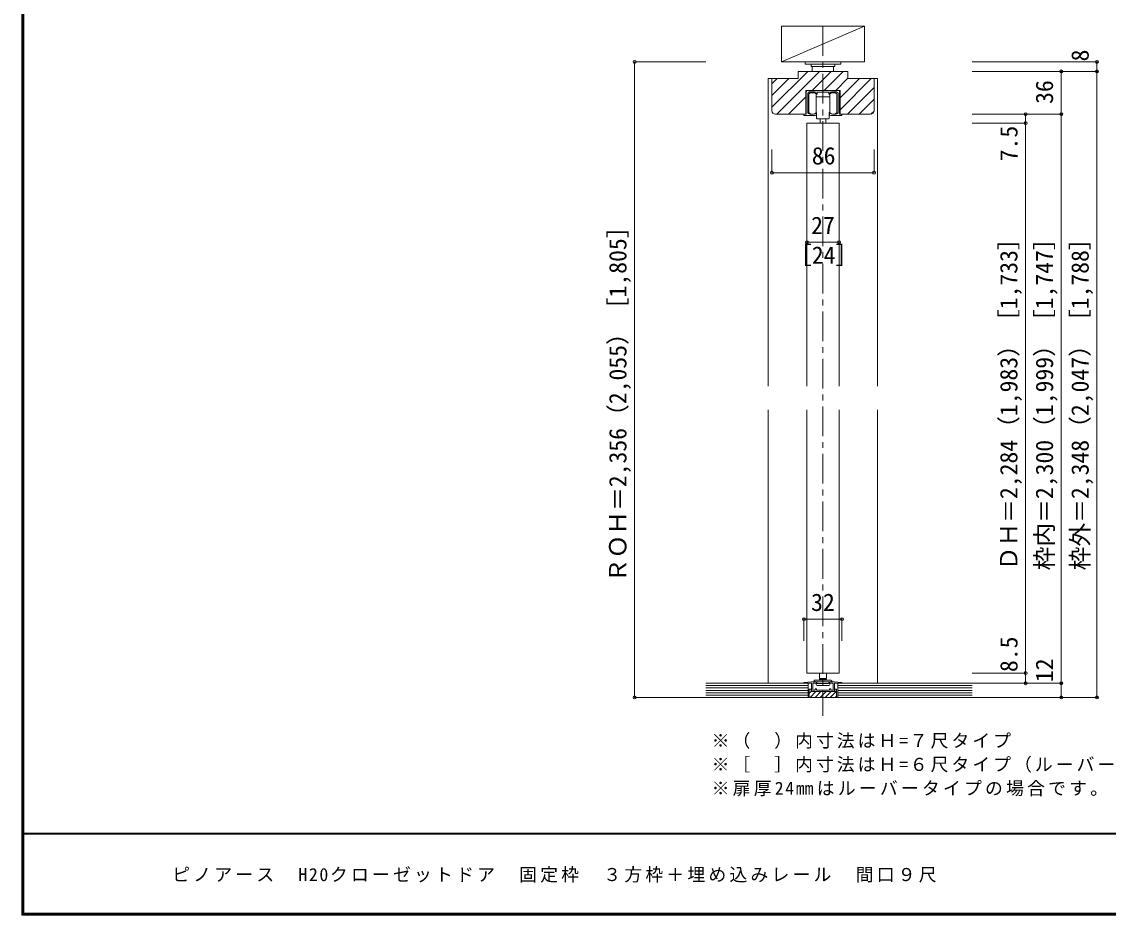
# Model space of a CAD drawing. Units: millimetres at full size, sheet at 1:5. Extents: x -973 to 977, y -718 to 696.
# Drawn here: x -973 to -59, y -701 to 51 of the extents above; entities that cross this region are included whole.
import ezdxf
from ezdxf.enums import TextEntityAlignment as Align

# ---------------------------------------------------------------- set-up
doc = ezdxf.new("R2010")
doc.units = ezdxf.units.MM
doc.header["$LTSCALE"] = 5
doc.header["$PDMODE"] = 32
doc.header["$PDSIZE"] = 2.5
doc.linetypes.add('CHAIN1', pattern=[8, 5, -1, 1, -1])
doc.linetypes.add('DASHED1', pattern=[1.8, 1.2, -0.6])
for name, color, linetype, lineweight in [('0-0_補助線', 7, 'Continuous', 9), ('0-1_通り芯', 4, 'CHAIN1', 9), ('0-3_仕上げ', 7, 'Continuous', 9), ('0-4_枠', 3, 'Continuous', 9), ('0-6_扉', 6, 'Continuous', 9), ('0-7_金物', 7, 'Continuous', 9), ('0-A_文字', 7, 'Continuous', 9), ('0-B_寸法', 7, 'Continuous', 9), ('0-C_ハッチ', 4, 'DASHED1', 9), ('F-1_枠', 6, 'Continuous', 9)]:
    doc.layers.add(name, color=color, linetype=linetype, lineweight=lineweight)
doc.layers.add('F-A_文字', color=7, linetype='Continuous')
doc.styles.add('ＭＳ ゴシック', font='')
doc.styles.get('ＭＳ ゴシック').set_extended_font_data('MS Gothic')

# ---------------------------------------------------------------- blocks, each defined once
blk = doc.blocks.new('04')
at = {"layer": '0-0_補助線', "lineweight": 18}
for p, q in [((-13.926, 10.332), (-13.926, -8.668)), ((-12.926, 11.332), (-11.926, 11.332)), ((-11.926, 11.332), (-11.926, 11.232)), ((-11.726, 9.832), (-7.026, 9.832)), ((-5.426, 11.332), (5.574, 11.332)), ((-4.876, 9.832), (-0.426, 9.832)), ((-4.876, 8.432), (-4.876, 9.832)), ((-0.426, 9.832), (0.074, 10.332)), ((8.024, 9.832), (7.174, 9.832)), ((8.024, 9.832), (11.874, 9.832)), ((14.074, 10.332), (14.074, -8.668)), ((-12.726, 8.832), (-12.726, -6.766)), ((-5.076, 8.232), (-5.193, 8.232)), ((-5.105, 8.232), (-5.076, 8.232)), ((5.341, 8.232), (5.224, 8.232)), ((12.874, 8.832), (12.874, -6.766)), ((-15.926, -9.368), (-15.926, -8.968)), ((-13.926, -8.668), (-15.626, -8.668)), ((-10.926, -8.566), (-8.726, -8.566)), ((-5.526, -8.183), (-5.526, -8.868)), ((5.674, -8.183), (5.674, -8.868)), ((8.874, -8.566), (11.074, -8.566)), ((14.074, -8.668), (15.774, -8.668)), ((16.074, -8.968), (16.074, -9.368)), ((-6.526, -9.868), (-15.426, -9.868)), ((-2.418, -12.566), (-2.418, -12.716)), ((-2.418, -12.716), (-2.418, -16.168)), ((2.582, -12.566), (2.582, -12.716)), ((2.582, -12.716), (2.582, -16.168)), ((15.574, -9.868), (6.674, -9.868))]:
    blk.add_line(p, q, dxfattribs=at)
at = {"layer": '0-0_補助線'}
for p, q in [((-11.718, 8.434), (-11.718, 4.184)), ((-11.718, 5.234), (-11.718, -0.366)), ((-11.718, 3.234), (-11.718, 4.184)), ((-11.718, -2.366), (-11.718, 3.234)), ((-5.726, 5.951), (-5.226, 5.951)), ((-5.718, 6.434), (-5.718, 8.434)), ((-5.718, 6.434), (-5.718, 4.184)), ((-5.718, 4.184), (-5.718, 3.234)), ((-5.718, 3.234), (-5.718, -2.366)), ((-4.726, 5.951), (-5.226, 5.951)), ((-4.726, 5.951), (-5.226, 5.951)), ((0.074, 5.951), (-4.726, 5.951)), ((0.074, 5.951), (-4.726, 5.951)), ((0.074, 5.951), (4.874, 5.951)), ((0.074, 5.951), (4.874, 5.951)), ((4.874, 5.951), (5.374, 5.951)), ((4.874, 5.951), (5.374, 5.951)), ((5.874, 5.951), (5.374, 5.951)), ((5.882, 8.434), (5.882, 6.434)), ((5.882, 4.184), (5.882, 6.434)), ((5.882, 3.234), (5.882, 4.184)), ((5.882, -2.366), (5.882, 3.234)), ((11.882, 4.184), (11.882, 8.434)), ((11.882, 4.184), (11.882, 3.234)), ((11.882, 3.234), (11.882, -2.366)), ((-11.718, -3.316), (-11.718, -2.366)), ((-11.718, -3.316), (-11.718, -7.566)), ((-5.226, -7.249), (-5.726, -7.249)), ((-5.718, -2.366), (-5.718, -3.316)), ((-5.718, -5.566), (-5.718, -3.316)), ((-5.718, -7.566), (-5.718, -5.566)), ((-5.226, -8.549), (-5.226, -7.249)), ((-5.226, -7.249), (-5.226, -8.549)), ((-5.226, -12.049), (-5.226, -8.549)), ((5.374, -7.249), (5.874, -7.249)), ((5.374, -8.549), (5.374, -7.249)), ((5.374, -7.249), (5.374, -8.549)), ((5.374, -12.049), (5.374, -8.549)), ((5.882, -3.316), (5.882, -2.366)), ((5.882, -3.316), (5.882, -5.566)), ((5.882, -5.566), (5.882, -7.566)), ((11.882, -2.366), (11.882, -3.316)), ((11.882, -7.566), (11.882, -3.316)), ((-4.726, -12.549), (-2.926, -12.549)), ((-2.926, -12.549), (0.074, -12.549)), ((-2.426, -12.549), (0.074, -12.549)), ((2.574, -12.549), (0.074, -12.549)), ((3.074, -12.549), (0.074, -12.549)), ((4.874, -12.549), (3.074, -12.549))]:
    blk.add_line(p, q, dxfattribs=at)
at = {"layer": '0-0_補助線', "lineweight": 18}
for points in [[(-11.626, 10.932), (-5.426, 10.932), (-5.426, 11.332)], [(0.074, 10.332), (0.574, 9.832), (5.024, 9.832), (5.024, 8.432)], [(5.574, 11.332), (5.574, 10.932), (11.774, 10.932)], [(12.074, 11.232), (12.074, 11.332), (13.074, 11.332)]]:
    blk.add_lwpolyline(points, dxfattribs=at)
for centre, radius, start, end in [((-12.926, 10.332), 1, 90, 180), ((-11.726, 8.832), 1, 90, 180), ((-11.626, 11.232), 0.3, 180, 270), ((-7.026, 8.082), 1.75, 7.76643, 90), ((7.174, 8.082), 1.75, 90, 172.23357), ((11.774, 11.232), 0.3, 270, 0), ((11.874, 8.832), 1, 0, 90), ((13.074, 10.332), 1, 0, 90), ((-5.193, 8.332), 0.1, 187.76643, 270), ((-5.076, 8.432), 0.2, 270, 0), ((5.224, 8.432), 0.2, 180, 270), ((5.341, 8.332), 0.1, 270, 352.23357), ((-15.626, -8.968), 0.3, 90, 180), ((-10.926, -6.766), 1.8, 180, 270), ((-8.726, -3.566), 5, 270, 301.23293), ((-6.526, -8.868), 1, 270, 0), ((-5.926, -8.183), 0.4, 0, 121.23293), ((6.074, -8.183), 0.4, 58.76707, 180), ((6.674, -8.868), 1, 180, 270), ((8.874, -3.566), 5, 238.76707, 270), ((11.074, -6.766), 1.8, 270, 0), ((15.774, -8.968), 0.3, 0, 90), ((-15.426, -9.368), 0.5, 180, 270), ((15.574, -9.368), 0.5, 270, 0)]:
    blk.add_arc(centre, radius, start, end, dxfattribs=at)
at = {"layer": '0-0_補助線'}
for centre, radius, start, end in [((-8.718, 4.434), 5, 53.1301, 126.8699), ((8.882, 4.434), 5, 53.1301, 126.8699), ((-8.718, -3.566), 5, 233.1301, 306.8699), ((8.882, -3.566), 5, 233.1301, 306.8699), ((-4.726, -12.049), 0.5, 180, 270), ((4.874, -12.049), 0.5, 270, 0)]:
    blk.add_arc(centre, radius, start, end, dxfattribs=at)

msp = doc.modelspace()

# ---------------------------------------------------------------- linework, layer by layer
at = {"layer": '0-0_補助線', "color": 2}
for p, q in [((-313.328, -26.524), (-313.328, -6.524)), ((-311.428, -517.5), (-311.428, -505.5)), ((-286.428, -517.5), (-286.428, -505.5))]:
    msp.add_line(p, q, dxfattribs=at)
at = {"layer": '0-0_補助線', "color": 6}
msp.add_line((-285.428, -497), (-312.428, -497), dxfattribs=at)
at = {"layer": '0-0_補助線'}
for p, q in [((-305.928, -502.996), (-295.928, -502.996)), ((-301.928, -497), (-301.928, -501.475)), ((-301.928, -501.475), (-295.928, -501.475)), ((-300.678, -501.696), (-301.928, -501.475)), ((-301.428, -501.996), (-301.928, -502.496)), ((-301.928, -502.996), (-301.928, -502.496)), ((-295.928, -502.496), (-301.928, -502.496)), ((-301.428, -501.996), (-296.428, -501.996)), ((-300.678, -501.696), (-297.178, -501.696)), ((-300.678, -501.696), (-300.678, -501.996)), ((-297.178, -501.696), (-295.928, -501.475)), ((-297.178, -501.696), (-297.178, -501.996)), ((-295.928, -502.496), (-296.428, -501.996)), ((-295.928, -501.475), (-295.928, -497)), ((-295.928, -502.496), (-295.928, -502.996)), ((-295.928, -502.996), (-291.928, -502.996)), ((-308.628, -504.3), (-314.628, -504.9)), ((-308.628, -505.5), (-314.628, -505.5)), ((-305.028, -504.3), (-308.628, -504.3)), ((-308.628, -511), (-308.628, -505.5)), ((-307.428, -506), (-307.428, -511.3)), ((-307.428, -511.3), (-305.428, -511.3)), ((-306.928, -505.5), (-305.028, -505.5)), ((-306.428, -504.196), (-306.428, -503.496)), ((-306.428, -504.196), (-305.557, -504.196)), ((-305.557, -504.196), (-304.107, -504.426)), ((-305.428, -510.5), (-305.428, -511.3)), ((-304.628, -510.3), (-305.228, -510.3)), ((-304.428, -510.5), (-304.428, -511.3)), ((-304.107, -504.426), (-303.978, -504.446)), ((-303.978, -505.596), (-303.978, -504.446)), ((-303.978, -504.456), (-293.878, -504.456)), ((-303.978, -505.796), (-293.878, -505.796)), ((-303.928, -507.296), (-293.928, -507.296)), ((-293.878, -504.446), (-292.299, -504.196)), ((-293.878, -504.446), (-293.878, -505.596)), ((-293.428, -510.5), (-293.428, -511.3)), ((-292.628, -510.3), (-293.228, -510.3)), ((-292.828, -504.3), (-289.228, -504.3)), ((-290.928, -505.5), (-292.828, -505.5)), ((-292.428, -510.5), (-292.428, -511.3)), ((-292.428, -511.3), (-290.428, -511.3)), ((-292.299, -504.196), (-291.428, -504.196)), ((-291.428, -503.496), (-291.428, -504.196)), ((-290.428, -506), (-290.428, -511.3)), ((-283.228, -504.9), (-289.228, -504.3)), ((-283.228, -505.5), (-289.228, -505.5)), ((-289.228, -511), (-289.228, -505.5)), ((-307.128, -512.5), (-290.728, -512.5))]:
    msp.add_line(p, q, dxfattribs=at)
at = {"layer": '0-0_補助線', "color": 3}
for p, q in [((-308.928, -510.5), (-310.428, -510.5)), ((-308.928, -510.5), (-308.928, -512.5)), ((-288.928, -510.5), (-287.459, -510.5)), ((-288.928, -510.5), (-288.928, -512.5)), ((-287.459, -510.5), (-287.459, -517.5)), ((-308.928, -512.5), (-288.928, -512.5))]:
    msp.add_line(p, q, dxfattribs=at)
at = {"layer": '0-0_補助線', "color": 4}
for p, q in [((-292.861, -517.5), (-287.459, -512.098)), ((-310.428, -513.853), (-308.928, -512.353)), ((-309.832, -517.5), (-304.832, -512.5)), ((-305.589, -517.5), (-300.589, -512.5)), ((-301.347, -517.5), (-296.347, -512.5)), ((-297.104, -517.5), (-292.104, -512.5)), ((-288.619, -517.5), (-287.459, -516.341))]:
    msp.add_line(p, q, dxfattribs=at)
at = {"layer": '0-0_補助線', "color": 2}
msp.add_lwpolyline([(-313.328, -6.524), (-284.528, -6.524), (-284.528, -26.524)], dxfattribs=at)
at = {"layer": '0-0_補助線', "color": 3}
msp.add_lwpolyline([(-310.428, -510.5), (-310.428, -517.5), (-287.459, -517.5)], dxfattribs=at)
at = {"layer": '0-0_補助線'}
for points in [[(-304.728, -506.496), (-304.728, -505.796), (-304.178, -505.796)], [(-304.428, -511.3), (-299.228, -511.3), (-298.928, -511.6), (-298.628, -511.3), (-293.428, -511.3)], [(-304.178, -505.796), (-303.978, -505.796), (-303.978, -505.596)], [(-293.878, -505.596), (-293.878, -505.796), (-293.678, -505.796)], [(-293.678, -505.796), (-293.128, -505.796), (-293.128, -506.496)]]:
    msp.add_lwpolyline(points, dxfattribs=at)
for centre, radius, start, end in [((-305.928, -503.496), 0.5, 90, 180), ((-291.928, -503.496), 0.5, 0, 90), ((-314.628, -505.2), 0.3, 90, 270), ((-307.128, -511), 1.5, 180, 270), ((-306.928, -506), 0.5, 90, 180), ((-305.228, -510.5), 0.2, 90, 180), ((-305.028, -504.9), 0.6, 0, 90), ((-305.028, -504.9), 0.6, 270, 0), ((-303.928, -506.496), 0.8, 180, 270), ((-304.628, -510.5), 0.2, 0, 90), ((-293.928, -506.496), 0.8, 270, 0), ((-292.828, -504.9), 0.6, 90, 180), ((-292.828, -504.9), 0.6, 180, 270), ((-293.228, -510.5), 0.2, 90, 180), ((-292.628, -510.5), 0.2, 0, 90), ((-290.928, -506), 0.5, 0, 90), ((-290.728, -511), 1.5, 270, 0), ((-283.228, -505.2), 0.3, 270, 90)]:
    msp.add_arc(centre, radius, start, end, dxfattribs=at)
at = {"layer": '0-1_通り芯'}
msp.add_line((-298.928, 47.5), (-298.928, -533.012), dxfattribs=at)
at = {"layer": '0-3_仕上げ', "color": 4}
msp.add_line((-263.928, 47.5), (-333.928, 17.5), dxfattribs=at)
at = {"layer": '0-3_仕上げ', "color": 2}
for p, q in [((-397.428, -505.5), (-311.428, -505.5)), ((-173.347, -505.5), (-286.428, -505.5)), ((-397.428, -517.5), (-173.347, -517.5))]:
    msp.add_line(p, q, dxfattribs=at)
at = {"layer": '0-3_仕上げ'}
for p, q in [((-397.428, -507.5), (-311.428, -507.5)), ((-397.428, -509.5), (-311.428, -509.5)), ((-397.428, -511.5), (-311.428, -511.5)), ((-286.428, -507.5), (-173.347, -507.5)), ((-286.428, -509.5), (-173.347, -509.5)), ((-286.428, -511.5), (-173.347, -511.5)), ((-397.428, -513.5), (-311.428, -513.5)), ((-397.428, -515.5), (-311.428, -515.5)), ((-286.428, -513.5), (-173.347, -513.5)), ((-286.428, -515.5), (-173.347, -515.5))]:
    msp.add_line(p, q, dxfattribs=at)
at = {"layer": '0-3_仕上げ', "color": 4}
msp.add_lwpolyline([(-333.928, 17.5), (-263.928, 17.5), (-263.928, 47.5), (-333.928, 47.5)], close=True, dxfattribs=at)
at = {"layer": '0-4_枠'}
for p, q in [((-319.9, 9.476), (-319.9, 3.457)), ((-277.9, 9.476), (-319.9, 9.476)), ((-277.9, 9.476), (-277.9, 3.476)), ((-341.9, -23.524), (-341.9, 3.457)), ((-319.9, 3.457), (-341.9, 3.457)), ((-277.9, 3.457), (-255.9, 3.457)), ((-255.9, -23.524), (-255.9, 3.476)), ((-338.9, -26.524), (-313.328, -26.524)), ((-258.9, -26.524), (-284.528, -26.524))]:
    msp.add_line(p, q, dxfattribs=at)
at = {"layer": '0-4_枠', "color": 4}
for p, q in [((-341.9, 3.457), (-344.928, 3.457)), ((-344.928, 3.457), (-344.928, -255.5)), ((-255.9, 3.457), (-252.928, 3.457)), ((-252.928, 3.457), (-252.928, -255.5)), ((-344.928, -275.5), (-344.928, -505.5)), ((-252.928, -275.5), (-252.928, -505.5))]:
    msp.add_line(p, q, dxfattribs=at)
at = {"layer": '0-4_枠'}
for centre, start, end in [((-338.9, -23.524), 180.00001, 270), ((-258.9, -23.524), 270, 0.00001)]:
    msp.add_arc(centre, 3, start, end, dxfattribs=at)
at = {"layer": '0-6_扉'}
for p, q in [((-312.428, -34), (-285.428, -34)), ((-312.428, -255.5), (-312.428, -34)), ((-285.428, -255.5), (-285.428, -34)), ((-312.428, -497), (-312.428, -275.5)), ((-285.428, -497), (-285.428, -275.5))]:
    msp.add_line(p, q, dxfattribs=at)
at = {"layer": '0-7_金物'}
for p, q in [((-313.928, 17.5), (-283.928, 17.5)), ((-313.928, 17.5), (-313.928, 15.5)), ((-313.928, 15.5), (-283.928, 15.5)), ((-308.928, 15.5), (-308.928, 13.5)), ((-308.928, 13.5), (-288.928, 13.5)), ((-307.928, 13.5), (-307.928, 9.476)), ((-289.928, 9.476), (-289.928, 13.5)), ((-288.928, 15.5), (-288.928, 13.5)), ((-283.928, 17.5), (-283.928, 15.5))]:
    msp.add_line(p, q, dxfattribs=at)
at = {"layer": '0-A_文字', "color": 4}
for p, q in [((-314.928, -451.584), (-282.928, -451.584)), ((-314.928, -451.584), (-314.928, -469.702)), ((-282.928, -451.584), (-282.928, -469.702))]:
    msp.add_line(p, q, dxfattribs=at)
at = {"layer": '0-A_文字'}
for p in [(-314.928, -451.584), (-282.928, -451.584)]:
    msp.add_point(p, dxfattribs=at)
at = {"layer": '0-B_寸法', "color": 4}
for p, q in [((-457.428, 17.5), (-457.428, -517.5)), ((-457.428, 17.5), (-397.428, 17.5)), ((-68.347, 17.5), (-173.347, 17.5)), ((-173.347, 9.5), (-68.347, 9.5)), ((-98.347, -517.5), (-98.347, 9.5)), ((-68.347, 17.5), (-68.347, -517.5)), ((-173.347, -26.5), (-128.347, -26.5)), ((-128.347, -505.5), (-128.347, -26.5)), ((-128.347, -26.5), (-98.347, -26.5)), ((-173.347, -34), (-128.347, -34)), ((-341.928, -75.747), (-341.928, -56.172)), ((-255.928, -75.747), (-255.928, -56.172)), ((-341.928, -75.747), (-255.928, -75.747)), ((-312.428, -120.292), (-312.428, -134.332)), ((-285.428, -120.292), (-285.428, -134.332)), ((-285.428, -134.332), (-312.428, -134.332)), ((-173.347, -497), (-128.347, -497)), ((-173.347, -505.5), (-98.347, -505.5)), ((-457.428, -517.5), (-397.428, -517.5)), ((-173.347, -517.5), (-68.347, -517.5)), ((-128.347, -517.5), (-98.347, -517.5))]:
    msp.add_line(p, q, dxfattribs=at)
at = {"layer": '0-B_寸法'}
for p in [(-457.428, 17.5), (-68.347, 17.5), (-98.347, 9.5), (-68.347, 9.5), (-128.347, -26.5), (-98.347, -26.5), (-128.347, -34), (-341.928, -75.747), (-255.928, -75.747), (-312.428, -134.332), (-285.428, -134.332), (-128.347, -497), (-128.347, -505.5), (-98.347, -505.5), (-457.428, -517.5), (-98.347, -517.5), (-68.347, -517.5)]:
    msp.add_point(p, dxfattribs=at)
at = {"layer": '0-C_ハッチ', "linetype": 'Continuous'}
for p, q in [((-341.9, -20.738), (-311.687, 9.476)), ((-337.787, -26.524), (-301.787, 9.476)), ((-307.888, -6.524), (-291.888, 9.476)), ((-297.988, -6.524), (-281.988, 9.476)), ((-341.9, -10.838), (-327.605, 3.457)), ((-341.9, -0.939), (-337.505, 3.457)), ((-288.089, -6.524), (-277.9, 3.664)), ((-284.528, -12.863), (-268.208, 3.457)), ((-284.528, -22.762), (-258.309, 3.457)), ((-278.39, -26.524), (-255.9, -4.034)), ((-327.888, -26.524), (-313.328, -11.964)), ((-268.491, -26.524), (-255.9, -13.934)), ((-258.574, -26.506), (-255.918, -23.851))]:
    msp.add_line(p, q, dxfattribs=at)
at = {"layer": 'F-1_枠'}
for p, q in [((-973.347, 695.833), (-973.347, -700.833)), ((-972.514, 695.833), (-972.514, -700.833)), ((-971.68, 695.833), (-971.68, -700.833)), ((976.653, -631.667), (-973.347, -631.667)), ((976.653, -632.5), (-973.347, -632.5)), ((976.653, -699.167), (-973.347, -699.167)), ((976.653, -700), (-973.347, -700)), ((976.653, -700.833), (-973.347, -700.833))]:
    msp.add_line(p, q, dxfattribs=at)

# ---------------------------------------------------------------- block references
at = {"layer": '0-0_補助線'}
msp.add_blockref('04', (-299.002, -17.856), dxfattribs=at)

# ---------------------------------------------------------------- texts
at = {"layer": '0-0_補助線', "style": 'ＭＳ ゴシック'}
for s, p in [('ＲＯＨ＝2,356（2,055）［1,805］', (-459.928, -420.5)), ('ＤＨ＝2,284（1,983）［1,733］', (-130.847, -410.5)), ('枠内＝2,300（1,999）［1,747］', (-100.847, -410.5)), ('枠外＝2,348（2,047）［1,788］', (-70.847, -410.5))]:
    msp.add_text(s, height=14.66, rotation=90, dxfattribs=at).set_placement(p, align=Align.BOTTOM_LEFT)
at = {"layer": '0-0_補助線', "insert": (-392.625, -560.764), "char_height": 11, "attachment_point": 7, "style": 'ＭＳ ゴシック'}
msp.add_mtext('\\T1.17;※（\u3000）内寸法はＨ=７尺タイプ', dxfattribs=at)
at = {"layer": '0-A_文字', "style": 'ＭＳ ゴシック'}
msp.add_text('32', height=14.66, dxfattribs=at).set_placement((-308.928, -449.084), align=Align.BOTTOM_LEFT)
at = {"layer": '0-A_文字', "char_height": 11, "attachment_point": 7, "style": 'ＭＳ ゴシック'}
for s, insert in [('\\T1.17;※［\u3000］内寸法はＨ=６尺タイプ（ルーバータイプのみ対応）', (-392.625, -580.764)), ('\\T1.18;※扉厚24㎜はルーバータイプの場合です。', (-392.625, -600.764))]:
    msp.add_mtext(s, dxfattribs=dict(at, insert=insert))
at = {"layer": '0-B_寸法', "style": 'ＭＳ ゴシック'}
for s, p in [('8', (-70.847, 17.92)), ('36', (-100.847, -17.875)), ('7.5', (-130.752, -66.193)), ('8.5', (-130.758, -496.105)), ('12', (-100.847, -504.608))]:
    msp.add_text(s, height=14.66, rotation=90, dxfattribs=at).set_placement(p, align=Align.BOTTOM_LEFT)
for s, p in [('86', (-308.303, -73.247)), ('27', (-308.928, -131.832)), ('［24］', (-328.303, -156.874))]:
    msp.add_text(s, height=14.66, dxfattribs=at).set_placement(p, align=Align.BOTTOM_LEFT)
at = {"layer": 'F-A_文字', "insert": (-846.68, -673.333), "char_height": 11, "attachment_point": 7, "style": 'ＭＳ ゴシック'}
msp.add_mtext('\\T1.18;ピノアース\u3000H20クローゼットドア\\~\\~固定枠\u3000３方枠＋埋め込みレール\u3000間口９尺', dxfattribs=at)

doc.saveas('drawing.dxf')
